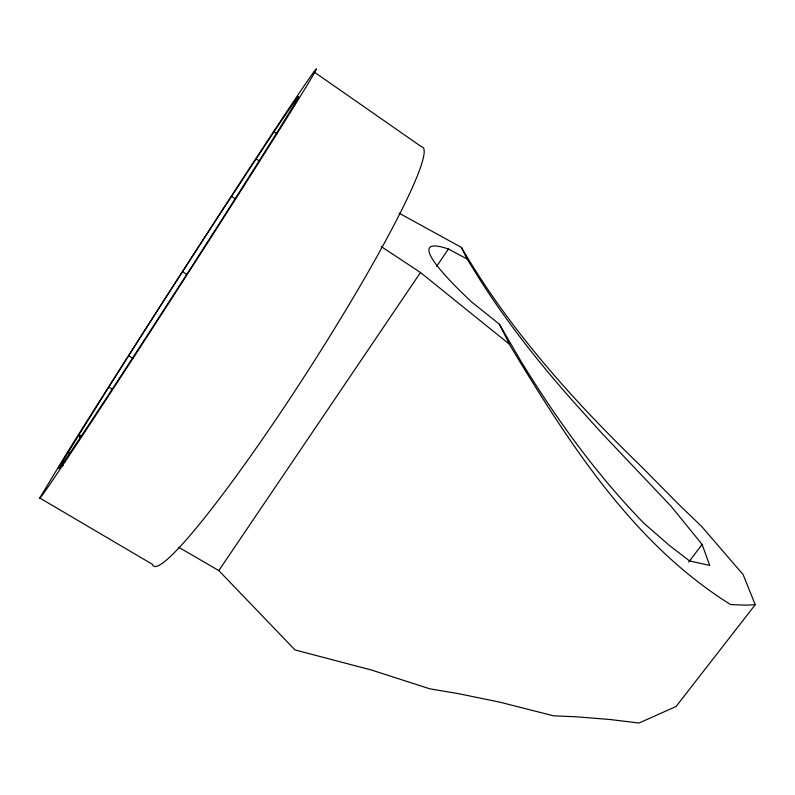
<?xml version="1.0" encoding="UTF-8"?>
<svg xmlns="http://www.w3.org/2000/svg" width="795" height="795" viewBox="0 0 795 795"><rect width="100%" height="100%" fill="white"/><g stroke="black" fill="none" stroke-linecap="round" stroke-linejoin="round"><path stroke-width="1.19" d="M39.75 497.998L65.607 455.147A254.012 2.802 -57.2 0 1 289.867 107.047A254.012 2.802 -57.2 0 1 213.954 232.846A254.012 2.802 -57.2 0 1 39.75 497.998L152.392 564.301A248.944 24.387 -57.3 0 0 307.277 371.941A248.944 24.387 -57.3 0 0 421.43 146.717L314.114 71.967M277.127 133.779L274.076 131.702C201.463 241.65 129.704 352.215 60.738 464.489L62.835 465.741M399.06 213.139L461.378 247.394L462.054 248.507C509.903 330.382 574 401.376 641.863 467.053L678.473 504.179L701.538 526.31L743.106 574.556L755.25 604.697L676.118 706.457L639.011 723.033L610.093 719.515L576.524 716.802L553.648 715.838L499.658 702.124L458.298 693.628L429.886 688.838L371.553 670.056L295.024 649.942L218.814 570.591L420.485 272.516L381.242 246.579M436.534 266.484L448.39 249.014L467.122 259.001L480.061 279.9C508.273 324.201 541.057 365.422 576.007 404.556L601.318 432.649L671.159 506.355L702.104 544.426L709.726 565.434L689.593 560.942L669.469 545.509L644.02 523.329C596.747 474.883 556.997 419.78 521.56 362.262L499.409 324.221L471.892 302.189A297.887 30.876 35.8 0 1 448.39 249.014M688.699 562.075L702.104 544.426M755.25 604.697L746.127 605.164L730.595 604.568C632.989 543.74 568.703 442.467 510.469 346.203L499.409 324.221M70.228 453.458L68.052 452.325L70.159 453.538M62.914 465.632L60.738 464.489A220.772 2.425 -57.2 0 0 199.873 253.913A220.772 2.425 -57.2 0 0 274.076 131.702M178.676 547.258L218.814 570.591M63.024 460.683L65.13 461.945M80.285 438.154L78.904 434.756L81.02 436.038M108.865 387.125L112.016 389.063M128.691 355.772L132.874 358.376M182.572 271.711L186.716 274.374M231.464 196.295L235.578 199.038M256.03 158.771L259.1 160.838M420.485 272.516L509.217 344.046M78.904 434.756L81.656 437.24M461.378 247.394L467.122 259.001"/></g></svg>
